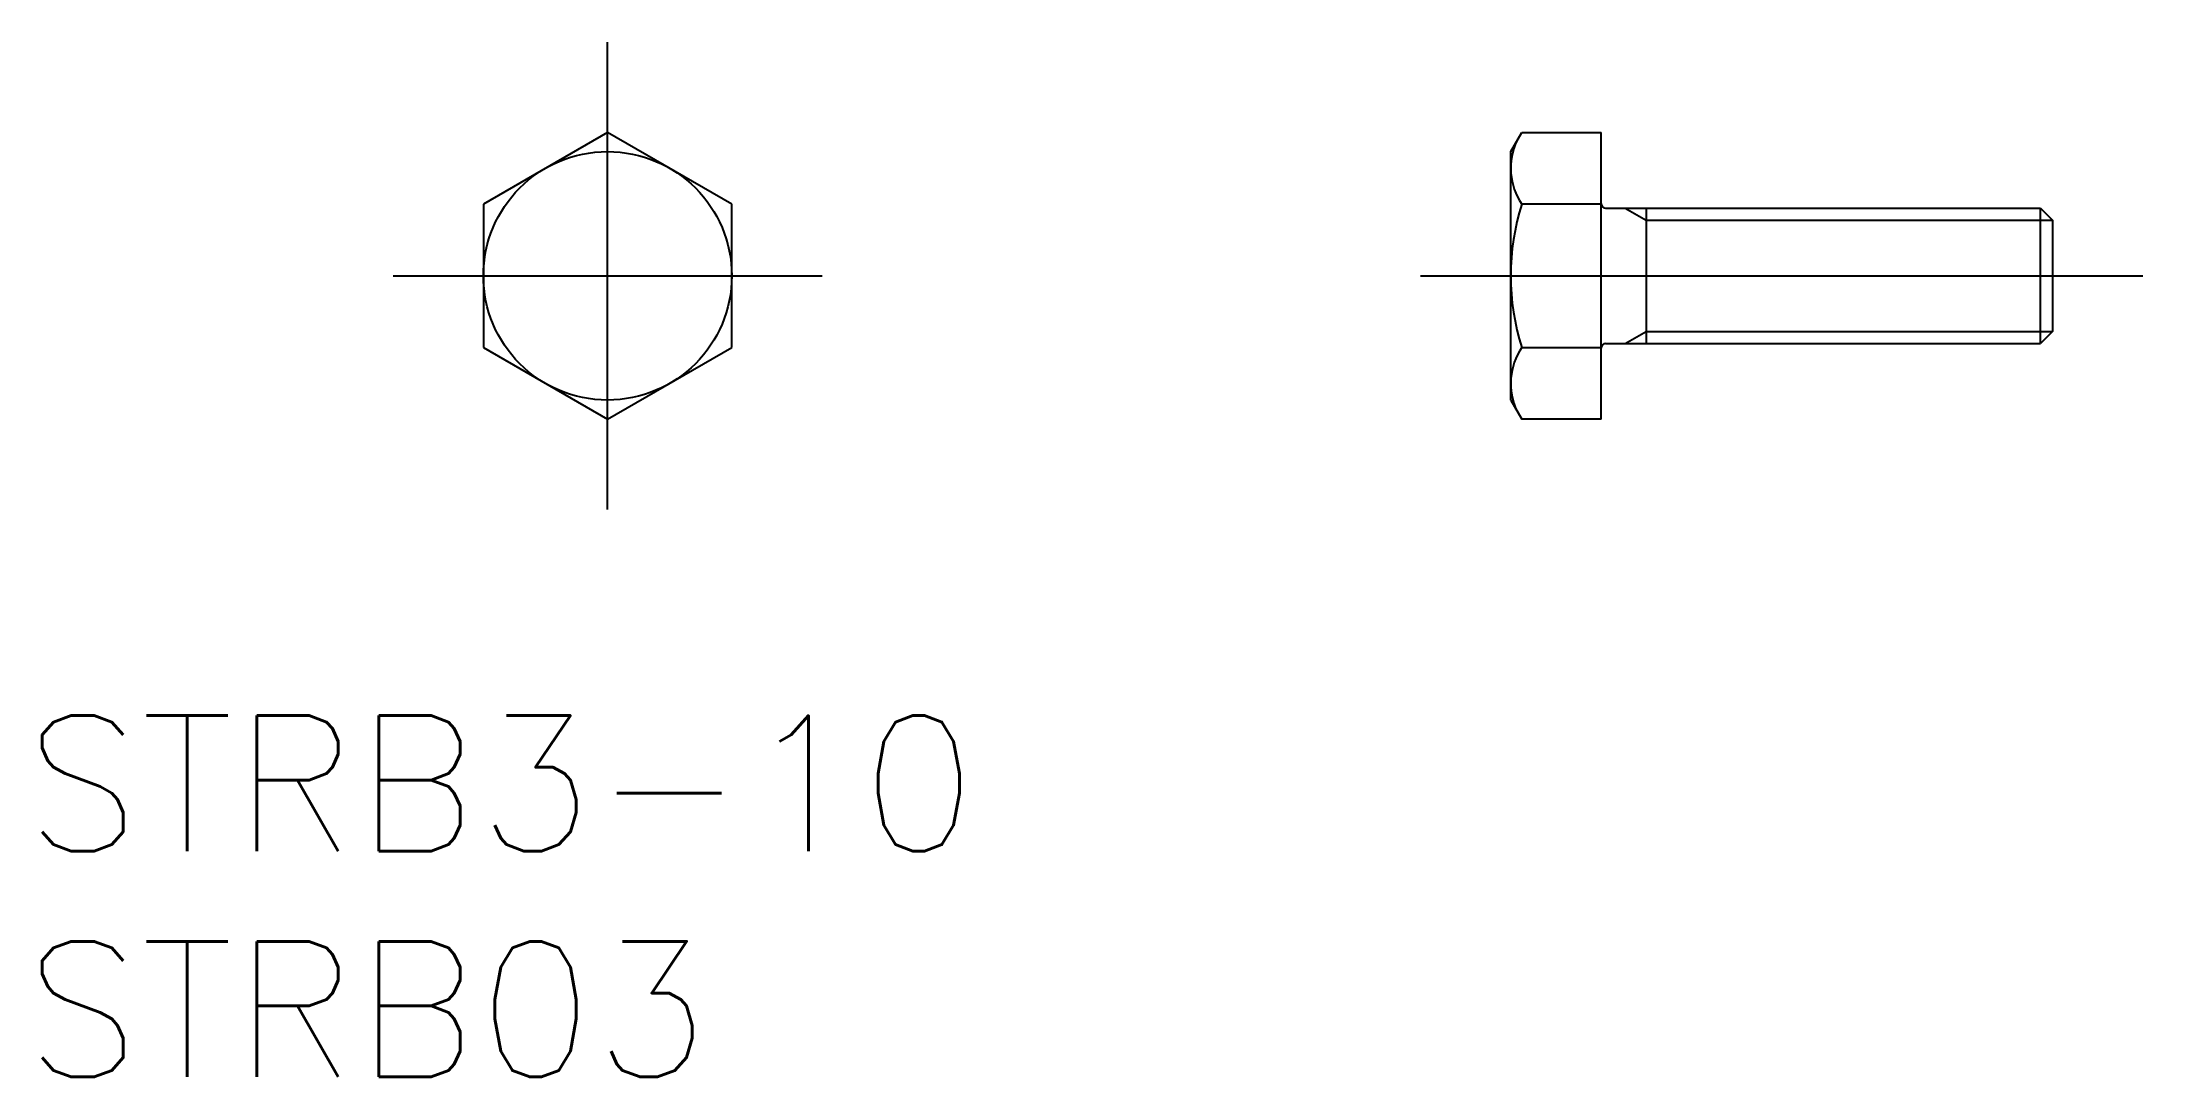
# Model space of a CAD drawing. Extents: x -12.5 to 34, y -17.7 to 5.2.
import ezdxf

# ---------------------------------------------------------------- set-up
doc = ezdxf.new("R2010")
doc.units = 0
doc.linetypes.add('CENTER', pattern=[50.8, 31.75, -6.35, 6.35, -6.35])
doc.layers.get('0').update_dxf_attribs({"linetype": 'CONTINUOUS'})
doc.layers.add('CENTER', color=1, linetype='CENTER')
doc.styles.get("Standard").update_dxf_attribs({"font": 'txt.shx', "height": 3, "bigfont": 'bigfont.shx'})

msp = doc.modelspace()

# ---------------------------------------------------------------- linework, layer by layer
at = {"color": 7, "linetype": 'CONTINUOUS'}
for p, q in [((0, 3.175), (-2.75, 1.588)), ((2.75, 1.588), (0, 3.175)), ((20, 2.75), (20.246, 3.175)), ((20.246, 3.175), (22, 3.175)), ((22, -3.175), (22, 3.175)), ((20, -2.75), (20, 2.75)), ((-2.75, 1.588), (-2.75, -1.588)), ((2.75, -1.588), (2.75, 1.588)), ((22, 1.588), (20.246, 1.588)), ((22.1, 1.5), (31.73, 1.5)), ((23, 1.5), (23, -1.5)), ((31.73, 1.5), (32, 1.23)), ((31.73, -1.5), (31.73, 1.5)), ((32, 1.23), (32, -1.23)), ((32, -1.23), (31.73, -1.5)), ((-2.75, -1.588), (0, -3.175)), ((0, -3.175), (2.75, -1.588)), ((20.246, -1.588), (22, -1.588)), ((22.1, -1.5), (31.73, -1.5)), ((20, -2.75), (20.246, -3.175)), ((22, -3.175), (20.246, -3.175))]:
    msp.add_line(p, q, dxfattribs=at)
at = {"color": 3, "linetype": 'CONTINUOUS'}
for p, q in [((22.531, 1.5), (23, 1.23)), ((23, 1.23), (32, 1.23)), ((22.531, -1.5), (23, -1.23)), ((23, -1.23), (32, -1.23))]:
    msp.add_line(p, q, dxfattribs=at)
at = {"color": 7, "linetype": 'CONTINUOUS'}
msp.add_circle((0, 0), 2.75, dxfattribs=at)
for centre, radius, start, end in [((21.406, 2.382), 1.406, 154.3842, 214.3842), ((25.254, 0), 5.254, 162.412, 197.588), ((22.1, 1.6), 0.1, 180, 270), ((21.406, -2.382), 1.406, 145.6158, 205.6158), ((22.1, -1.6), 0.1, 90, 180)]:
    msp.add_arc(centre, radius, start, end, dxfattribs=at)
at = {"layer": 'CENTER', "color": 1, "linetype": 'CENTER'}
for p, q in [((0, -5.175), (0, 5.175)), ((-4.75, 0), (4.75, 0)), ((18, 0), (34, 0))]:
    msp.add_line(p, q, dxfattribs=at)

# ---------------------------------------------------------------- texts
at = {"color": 7, "linetype": 'CONTINUOUS'}
for s, p in [('STRB3-10', (-12.909, -12.734)), ('STRB03', (-12.909, -17.734))]:
    msp.add_text(s, height=3, dxfattribs=at).set_placement(p)

doc.saveas('drawing.dxf')
